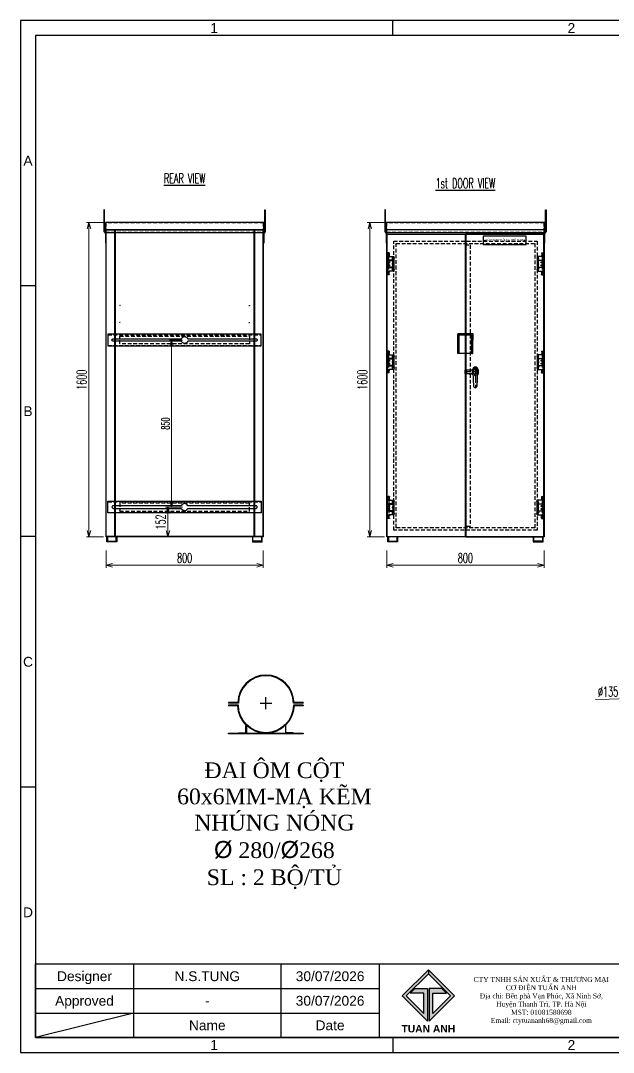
# Model space of a CAD drawing. Header units: millimetres. Extents: x -4798 to 103231, y 23514 to 54248.
# Drawn here: x -4798 to -1781, y 37689 to 42939 of the extents above; entities that cross this region are included whole.
import ezdxf
from ezdxf.enums import TextEntityAlignment as Align

# ---------------------------------------------------------------- set-up
doc = ezdxf.new("R2010")
doc.units = ezdxf.units.MM
doc.header["$LTSCALE"] = 3
doc.linetypes.add('ACAD_ISO04W100', pattern=[30, 24, -3, 0, -3])
doc.linetypes.add('HIDDEN', pattern=[9.525, 6.35, -3.175])
doc.layers.add('@.DM. KÍCH THƯỚC', color=8, linetype='Continuous', lineweight=20, transparency=0.2)
for name, color, linetype in [('@.DM. NÉT CHÍNH', 7, 'Continuous'), ('@.TEXT', 7, 'Continuous'), ('@.VISIBLE', 7, 'Continuous'), ('centerline', 6, 'ACAD_ISO04W100'), ('dim', 7, 'Continuous'), ('EQUIPMENT', 4, 'Continuous'), ('equipments', 2, 'Continuous')]:
    doc.layers.add(name, color=color, linetype=linetype)
doc.styles.add('1', font='times.ttf', dxfattribs={"height": 35})
doc.styles.add('Ann_w01', font='romans.shx', dxfattribs={"width": 0.6, "bigfont": 'chineset.shx'})
doc.styles.add('Arial', font='arial.ttf')
doc.dimstyles.new('Dim 01_SC20', dxfattribs={"dimscale": 20, "dimtxt": 2, "dimasz": 1.3, "dimexe": 0.5, "dimexo": 0.5, "dimgap": 0.5, "dimtad": 1, "dimdec": 1, "dimzin": 12, "dimdsep": 46, "dimtxsty": 'Ann_w01', "dimblk": 'OPEN30', "dimcen": 1.5, "dimclrd": 6, "dimclre": 6, "dimclrt": 3, "dimadec": 1, "dimazin": 3, "dimtm": 1e-09, "dimtfac": 1, "dimtdec": 1, "dimtix": 1, "dimtmove": 0, "dimatfit": 3, "dimldrblk": 'OPEN30', "dimfxl": 0, "dimtolj": 1, "dimlwd": 0, "dimlwe": 0, "dimarcsym": 0})
doc.dimstyles.new('Dim 01_SC25', dxfattribs={"dimscale": 25, "dimtxt": 2, "dimasz": 1.3, "dimexe": 0.5, "dimexo": 0.5, "dimgap": 0.5, "dimtad": 1, "dimdec": 1, "dimzin": 12, "dimdsep": 46, "dimtxsty": 'Ann_w01', "dimblk": 'OPEN30', "dimcen": 1.5, "dimclrd": 6, "dimclre": 6, "dimclrt": 3, "dimadec": 1, "dimazin": 3, "dimtm": 1e-09, "dimtfac": 1, "dimtdec": 1, "dimtix": 1, "dimtmove": 0, "dimatfit": 3, "dimldrblk": 'OPEN30', "dimfxl": 0, "dimtolj": 1, "dimlwd": 0, "dimlwe": 0, "dimarcsym": 0})

# ---------------------------------------------------------------- blocks, each defined once
blk = doc.blocks.new('_Open30')
at = {"color": 0, "linetype": 'ByBlock', "lineweight": -2}
for p, q in [((-1, 0.27), (0, 0)), ((0, 0), (-1, -0.27)), ((0, 0), (-1, 0))]:
    blk.add_line(p, q, dxfattribs=at)
blk = doc.blocks.new('*D101')
at = {"layer": '@.DM. KÍCH THƯỚC', "color": 6, "lineweight": 0}
for p, q in [((-2934.3, 40242.5), (-2934.3, 40154.7)), ((-2134.3, 40242.5), (-2134.3, 40154.7)), ((-2901.8, 40167.2), (-2166.8, 40167.2))]:
    blk.add_line(p, q, dxfattribs=at)
at = {"layer": 'Defpoints', "color": 0}
for p in [(-2934.3, 40255), (-2134.3, 40255), (-2134.3, 40167.2)]:
    blk.add_point(p, dxfattribs=at)
at = {"layer": '@.DM. KÍCH THƯỚC', "color": 6, "lineweight": 0, "xscale": 32.5, "yscale": 32.5, "zscale": 32.5, "rotation": 180}
blk.add_blockref('_Open30', (-2934.3, 40167.2), dxfattribs=at)
at = {"layer": '@.DM. KÍCH THƯỚC', "color": 6, "lineweight": 0, "xscale": 32.5, "yscale": 32.5, "zscale": 32.5}
blk.add_blockref('_Open30', (-2134.3, 40167.2), dxfattribs=at)
at = {"layer": '@.DM. KÍCH THƯỚC', "color": 3, "insert": (-2534.3, 40204.7), "char_height": 50, "attachment_point": 5, "style": 'Ann_w01'}
blk.add_mtext('\\A1;800', dxfattribs=at)
blk = doc.blocks.new('*D102')
at = {"layer": '@.DM. KÍCH THƯỚC', "color": 6, "lineweight": 0}
for p, q in [((-2946.8, 41911.4), (-3033.6, 41911.4)), ((-3021.1, 40343.9), (-3021.1, 41878.9)), ((-2946.8, 40311.4), (-3033.6, 40311.4))]:
    blk.add_line(p, q, dxfattribs=at)
at = {"layer": 'Defpoints', "color": 0}
for p in [(-3021.1, 41911.4), (-2934.3, 41911.4), (-2934.3, 40311.4)]:
    blk.add_point(p, dxfattribs=at)
at = {"layer": '@.DM. KÍCH THƯỚC', "color": 6, "lineweight": 0, "xscale": 32.5, "yscale": 32.5, "zscale": 32.5}
for p, rotation in [((-3021.1, 41911.4), 90), ((-3021.1, 40311.4), 270)]:
    blk.add_blockref('_Open30', p, dxfattribs=dict(at, rotation=rotation))
at = {"layer": '@.DM. KÍCH THƯỚC', "color": 3, "insert": (-3058.6, 41111.4), "char_height": 50, "attachment_point": 5, "rotation": 90, "style": 'Ann_w01'}
blk.add_mtext('\\A1;1600', dxfattribs=at)
blk = doc.blocks.new('*D109')
at = {"layer": '@.DM. KÍCH THƯỚC', "color": 6, "lineweight": 0}
for p, q in [((-4363.5, 40242.5), (-4363.5, 40154.7)), ((-3563.5, 40242.5), (-3563.5, 40154.7)), ((-4331, 40167.2), (-3596, 40167.2))]:
    blk.add_line(p, q, dxfattribs=at)
at = {"layer": 'Defpoints', "color": 0}
for p in [(-4363.5, 40255), (-3563.5, 40255), (-3563.5, 40167.2)]:
    blk.add_point(p, dxfattribs=at)
at = {"layer": '@.DM. KÍCH THƯỚC', "color": 6, "lineweight": 0, "xscale": 32.5, "yscale": 32.5, "zscale": 32.5, "rotation": 180}
blk.add_blockref('_Open30', (-4363.5, 40167.2), dxfattribs=at)
at = {"layer": '@.DM. KÍCH THƯỚC', "color": 6, "lineweight": 0, "xscale": 32.5, "yscale": 32.5, "zscale": 32.5}
blk.add_blockref('_Open30', (-3563.5, 40167.2), dxfattribs=at)
at = {"layer": '@.DM. KÍCH THƯỚC', "color": 3, "insert": (-3963.5, 40204.7), "char_height": 50, "attachment_point": 5, "style": 'Ann_w01'}
blk.add_mtext('\\A1;800', dxfattribs=at)
blk = doc.blocks.new('*D114')
at = {"layer": '@.DM. KÍCH THƯỚC', "color": 6, "lineweight": 0}
for p, q in [((-4376, 41911.4), (-4462.8, 41911.4)), ((-4450.3, 40343.9), (-4450.3, 41878.9)), ((-4376, 40311.4), (-4462.8, 40311.4))]:
    blk.add_line(p, q, dxfattribs=at)
at = {"layer": 'Defpoints', "color": 0}
for p in [(-4450.3, 41911.4), (-4363.5, 41911.4), (-4363.5, 40311.4)]:
    blk.add_point(p, dxfattribs=at)
at = {"layer": '@.DM. KÍCH THƯỚC', "color": 6, "lineweight": 0, "xscale": 32.5, "yscale": 32.5, "zscale": 32.5}
for p, rotation in [((-4450.3, 41911.4), 90), ((-4450.3, 40311.4), 270)]:
    blk.add_blockref('_Open30', p, dxfattribs=dict(at, rotation=rotation))
at = {"layer": '@.DM. KÍCH THƯỚC', "color": 3, "insert": (-4487.8, 41111.4), "char_height": 50, "attachment_point": 5, "rotation": 90, "style": 'Ann_w01'}
blk.add_mtext('\\A1;1600', dxfattribs=at)
blk = doc.blocks.new('A$C14ae59f4')
blk.add_lwpolyline([(31.8, 200), (31.8, 89.6), (39.3, 79.6), (39.3, 30.5), (42.3, 30.5), (42.3, 80.6), (34.8, 90.6), (34.8, 200)], close=True)
blk = doc.blocks.new('HL011-1 Front')
at = {"layer": 'centerline'}
blk.add_line((20.5, 43.5), (20.5, -43.5), dxfattribs=at)
at = {"layer": 'EQUIPMENT', "color": 8}
for p, q in [((17, 55), (17, 53)), ((17.5, 55.5), (23.5, 55.5)), ((24, 55), (24, 53)), ((18, 52), (18, 42.5)), ((23, 52), (23, 42.5)), ((18, -52), (18, -42.5)), ((23, -52), (23, -42.5)), ((17, -55), (17, -53)), ((17.5, -55.5), (23.5, -55.5)), ((24, -55), (24, -53))]:
    blk.add_line(p, q, dxfattribs=at)
at = {"layer": 'EQUIPMENT'}
for p, q in [((-7.7, 30.5), (-7.7, 28.5)), ((-5.7, 30.5), (-7.7, 30.5)), ((-5.7, 28.5), (-7.7, 28.5)), ((-5.7, 36.5), (-5.7, -36.5)), ((1.5, 37.5), (-4.7, 37.5)), ((-1.9, -18.5), (-1.9, 18.5)), ((-1.9, 18.5), (0.4, 18.5)), ((0.4, 18.5), (20.5, 18.5)), ((1, 19.5), (1, 36.5)), ((20.5, 37.5), (1.5, 37.5)), ((5.6, 16.8), (5.6, 18.5)), ((15.9, 18.5), (15.9, 16.8)), ((15.9, 10), (15.9, 5)), ((17, 42), (17, 40)), ((17.5, 16.8), (17, 18.5)), ((17, 10), (17, 7.7)), ((18.4, 5.7), (17.1, 7.4)), ((17.5, 42.5), (23.5, 42.5)), ((18, 39), (18, 37.5)), ((22.2, 5.5), (18.8, 5.5)), ((20.5, 37.5), (25.5, 37.5)), ((25.5, 18.5), (20.5, 18.5)), ((22.6, 5.7), (23.9, 7.4)), ((23, 39), (23, 37.5)), ((23.5, 16.8), (24, 18.5)), ((24, 42), (24, 40)), ((24, 10), (24, 7.7)), ((26.5, 19.5), (26.5, 36.5)), ((-7.7, -28.5), (-7.7, -30.5)), ((-5.7, -28.5), (-7.7, -28.5)), ((-5.7, -30.5), (-7.7, -30.5)), ((-4.7, -37.5), (1.5, -37.5)), ((0.4, -18.5), (-1.9, -18.5)), ((20.5, -18.5), (0.4, -18.5)), ((1, -36.5), (1, -19.5)), ((1.5, -37.5), (20.5, -37.5)), ((5.6, -18.5), (5.6, -16.8)), ((15.9, -5), (15.9, -10)), ((15.9, -16.8), (15.9, -18.5)), ((17, -7.7), (17, -10)), ((17.5, -16.8), (17, -18.5)), ((17, -40), (17, -42)), ((18.4, -5.7), (17.1, -7.4)), ((23.5, -42.5), (17.5, -42.5)), ((18, -37.5), (18, -39)), ((18.8, -5.5), (22.2, -5.5)), ((20.5, -18.5), (25.5, -18.5)), ((25.5, -37.5), (20.5, -37.5)), ((22.6, -5.7), (23.9, -7.4)), ((23, -37.5), (23, -39)), ((23.5, -16.8), (24, -18.5)), ((24, -7.7), (24, -10)), ((24, -40), (24, -42)), ((26.5, -36.5), (26.5, -19.5))]:
    blk.add_line(p, q, dxfattribs=at)
at = {"layer": 'EQUIPMENT', "color": 8}
blk.add_lwpolyline([(26.5, 5), (15.2, 5), (15.2, 10), (26.5, 10), (26.5, 16.8), (-0.2, 16.8), (-0.2, -16.8), (26.5, -16.8), (26.5, -10), (15.2, -10), (15.2, -5), (26.5, -5)], close=True, dxfattribs=at)
for centre in [(0, 25), (0, 0), (0, -25)]:
    blk.add_circle(centre, 3, dxfattribs=at)
for centre, start, end in [((17.5, 55), 90, 180), ((17.5, 53), 180, 270), ((17.5, 52), 0, 90), ((23.5, 52), 90, 180), ((23.5, 55), 0, 90), ((23.5, 53), 270, 0), ((17.5, -53), 90, 180), ((17.5, -52), 270, 0), ((23.5, -52), 180, 270), ((23.5, -53), 0, 90), ((17.5, -55), 180, 270), ((23.5, -55), 270, 0)]:
    blk.add_arc(centre, 0.5, start, end, dxfattribs=at)
at = {"layer": 'EQUIPMENT'}
for centre, radius, start, end in [((-4.7, 36.5), 1, 90, 180), ((17.5, 42), 0.5, 90, 180), ((17.5, 40), 0.5, 180, 270), ((17.5, 7.7), 0.5, 180, 216.8699), ((17.5, 39), 0.5, 0, 90), ((18.8, 6), 0.5, 216.8699, 270), ((22.2, 6), 0.5, 270, 323.1301), ((23.5, 39), 0.5, 90, 180), ((23.5, 42), 0.5, 0, 90), ((23.5, 40), 0.5, 270, 0), ((23.5, 7.7), 0.5, 323.1301, 0), ((25.5, 36.5), 1, 0, 90), ((25.5, 19.5), 1, 270, 0), ((-4.7, -36.5), 1, 180, 270), ((17.5, -7.7), 0.5, 143.1301, 180), ((17.5, -40), 0.5, 90, 180), ((17.5, -42), 0.5, 180, 270), ((17.5, -39), 0.5, 270, 0), ((18.8, -6), 0.5, 90, 143.1301), ((22.2, -6), 0.5, 36.8699, 90), ((23.5, -39), 0.5, 180, 270), ((23.5, -40), 0.5, 0, 90), ((23.5, -42), 0.5, 270, 0), ((23.5, -7.7), 0.5, 0, 36.8699), ((25.5, -19.5), 1, 0, 90), ((25.5, -36.5), 1, 270, 0)]:
    blk.add_arc(centre, radius, start, end, dxfattribs=at)
for centre, start_param, end_param in [((0.4, 19.5), 0, 1.570796), ((1.5, 36.5), 3.141593, 4.712389), ((0.4, -19.5), 1.570796, 3.141593), ((1.5, -36.5), 4.712389, 6.283185)]:
    blk.add_ellipse(centre, major_axis=(0, -1), ratio=0.57735, start_param=start_param, end_param=end_param, dxfattribs=at)
blk = doc.blocks.new('A$C4dbb82d6')
at = {"layer": '@.VISIBLE'}
h = blk.add_hatch(color=30, dxfattribs=at)
h.dxf.hatch_style = 1
h.paths.add_polyline_path([(0.21, 4.97), (3.62, 1.56), (3.62, 5.97), (1.92, 5.97), (1.3, 5.35), (3.12, 5.35), (3.12, 2.59), (0.74, 4.97), (3.75, 7.98), (3.75, 8.51)])
h = blk.add_hatch(color=150, dxfattribs=at)
h.dxf.hatch_style = 1
h.paths.add_polyline_path([(6.76, 4.97), (4.37, 2.59), (4.37, 5.35), (6.2, 5.35), (5.58, 5.97), (3.88, 5.97), (3.88, 1.56), (7.29, 4.97), (3.75, 8.51), (3.75, 7.98)])
at = {"layer": '@.VISIBLE', "color": 30}
blk.add_lwpolyline([(3.62, 5.97), (3.62, 1.56), (0.21, 4.97), (3.75, 8.51), (3.75, 7.98), (0.74, 4.97), (3.12, 2.59), (3.12, 5.35), (1.3, 5.35), (1.92, 5.97)], close=True, dxfattribs=at)
at = {"layer": '@.VISIBLE', "color": 150}
blk.add_lwpolyline([(3.88, 5.97), (3.88, 1.56), (7.29, 4.97), (3.75, 8.51), (3.75, 7.98), (6.76, 4.97), (4.37, 2.59), (4.37, 5.35), (6.2, 5.35), (5.58, 5.97)], close=True, dxfattribs=at)
at = {"layer": '@.VISIBLE', "color": 30, "insert": (3.75, 0.51), "char_height": 1, "attachment_point": 5, "style": 'Ann_w01'}
blk.add_mtext_dynamic_manual_height_columns('{\\fArial|b1|i0|c0|p34;\\W1;TUAN ANH}', width=7.5, gutter_width=49.6, heights=[0], dxfattribs=at)
blk = doc.blocks.new('KHUNG BAN VE (Made by Tung)')
at = {"layer": '@.VISIBLE', "color": 8}
for p, q in [((75.75, 207), (75.75, 210)), ((3, 156), (0, 156)), ((3, 105), (0, 105)), ((3, 54), (0, 54)), ((23, 18), (23, 3)), ((53, 18), (53, 3)), ((73, 18), (73, 3)), ((3, 13), (73, 13)), ((3, 8), (73, 8)), ((23, 8), (3, 3)), ((75.75, 3), (75.75, 0))]:
    blk.add_line(p, q, dxfattribs=at)
for points in [[(0, 0), (297, 0), (297, 210), (0, 210)], [(3, 3), (294, 3), (294, 207), (3, 207)], [(3, 18), (294, 18), (294, 3), (3, 3)]]:
    blk.add_lwpolyline(points, close=True, dxfattribs=at)
at = {"xscale": 1.5, "yscale": 1.5, "zscale": 1.5}
blk.add_blockref('A$C4dbb82d6', (77.375, 4.041), dxfattribs=at)
at = {"layer": '@.TEXT', "color": 1, "style": 'Arial'}
for s, p in [('1', (39.375, 208.5)), ('2', (112.125, 208.5)), ('A', (1.5, 181.5)), ('B', (1.5, 130.5)), ('C', (1.5, 79.5)), ('D', (1.5, 28.5)), ('30/07/2026', (63, 15.5)), ('30/07/2026', (63, 10.5)), ('1', (39.375, 1.5)), ('2', (112.125, 1.5))]:
    blk.add_text(s, height=2, dxfattribs=at).set_placement(p, align=Align.MIDDLE_CENTER)
at = {"layer": '@.TEXT', "color": 2, "style": 'Arial'}
for s, p in [('Designer', (13, 15.5)), ('Approved', (13, 10.5)), ('Name', (38, 5.5)), ('Date', (63, 5.5))]:
    blk.add_text(s, height=2, dxfattribs=at).set_placement(p, align=Align.MIDDLE_CENTER)
at = {"layer": '@.TEXT', "color": 1, "style": 'Arial'}
for tag, height, p in [('DESIGNER_NAME', 2, (38, 15.5)), ('PROJECT_CODE', 2, (258.5, 15.5)), ('SCALE', 2, (289, 15.5)), ('APPROVED_NAME', 2, (38, 10.5)), ('CUSTOMER_NAME', 2, (258.5, 10.5)), ('PAGE', 2, (289, 10.5)), ('DRAWING_NAME', 4, (173, 8)), ('TOTAL', 2, (289, 5.5))]:
    blk.add_attdef(tag, text='', height=height, dxfattribs=at).set_placement(p, align=Align.MIDDLE_CENTER)
at = {"layer": '@.VISIBLE', "color": 30, "insert": (106, 10.5), "char_height": 1, "attachment_point": 5, "style": 'Ann_w01'}
blk.add_mtext_dynamic_manual_height_columns('{\\fTimes New Roman|b0|i0|c0|p18;\\W1;CTY TNHH SẢN XUẤT & THƯƠNG MẠI CƠ ĐIỆN TUẤN ANH\\PĐịa chỉ: Bến phà Vạn Phúc, Xã Ninh Sở, Huyện Thanh Trì, TP. Hà Nội\\PMST: 01081588698\\PEmail: ctytuananh68@gmail.com}', width=28.70976, gutter_width=99.197, heights=[0], dxfattribs=at)
blk = doc.blocks.new('*D117')
at = {"layer": 'Defpoints', "color": 0}
for p in [(-3963.5, 41313.4), (-4030.7, 40463.4), (-3963.5, 40463.4)]:
    blk.add_point(p, dxfattribs=at)
at = {"layer": 'dim', "color": 6, "lineweight": 0}
for p, q in [((-3973.5, 41313.4), (-4040.7, 41313.4)), ((-4030.7, 41287.4), (-4030.7, 40489.4)), ((-3973.5, 40463.4), (-4040.7, 40463.4))]:
    blk.add_line(p, q, dxfattribs=at)
at = {"layer": 'dim', "color": 6, "lineweight": 0, "xscale": 26, "yscale": 26, "zscale": 26}
for p, rotation in [((-4030.7, 41313.4), 90), ((-4030.7, 40463.4), 270)]:
    blk.add_blockref('_Open30', p, dxfattribs=dict(at, rotation=rotation))
at = {"layer": 'dim', "color": 3, "insert": (-4060.7, 40888.4), "char_height": 40, "attachment_point": 5, "rotation": 90, "style": 'Ann_w01'}
blk.add_mtext('\\A1;850', dxfattribs=at)
blk = doc.blocks.new('MS308-2-1 Front')
at = {"layer": 'centerline', "ltscale": 0.5}
for points in [[(18.3, 0), (-54, 0)], [(0, 24.5), (0, -82.7)]]:
    blk.add_lwpolyline(points, dxfattribs=at)
at = {"layer": 'EQUIPMENT'}
for p, q in [((-52, 7.5), (-51.9, 8.5)), ((-52, -7.5), (-52, 7.5)), ((-52, 0), (-43.9, 5.3)), ((-51.9, 8.5), (-51.3, 9.2)), ((-51.3, 9.2), (-50.5, 9.8)), ((-50.5, 9.8), (-49.6, 9.9)), ((-49.6, 9.9), (-15.1, 9.9)), ((-52, 0), (-43.9, -5.3)), ((-51.9, -8.5), (-52, -7.5)), ((-51.3, -9.3), (-51.9, -8.5)), ((-50.5, -9.8), (-51.3, -9.3)), ((-49.6, -10.1), (-50.5, -9.8)), ((-15.1, -10.1), (-49.6, -10.1)), ((-10.4, -17.5), (-10.4, -17.5))]:
    blk.add_line(p, q, dxfattribs=at)
for points in [[(-37.1, 9.9), (-37, 9.9)], [(-32, 9.9), (-32, 9.9)], [(11.4, -0.1), (11.3, 3.2), (10.9, 6.3), (10.3, 9.3), (9.5, 12), (8.4, 14.5), (7.2, 16.7), (5.7, 18.5), (4.1, 20), (2.5, 20.8), (0.8, 21.3), (-1, 21.3), (-2.7, 20.8), (-4.2, 20), (-5.8, 18.5), (-7.3, 16.7), (-8.5, 14.5), (-9.6, 12), (-10.4, 9.3), (-11, 6.3), (-11.4, 3.2), (-11.5, -0.1)], [(-32.2, -10.1), (-32.2, -10.1)], [(-31.8, -10.1), (-15.1, -10.1)], [(-7, -74), (-9.1, -36.7), (-11.5, -0.1)], [(11.4, -0.1), (9, -36.7), (7, -74)], [(-7, -74), (-6.8, -75.8), (-6.1, -77.4), (-5, -78.7), (-3.6, -79.8), (-2.1, -80.4), (0, -80.7)], [(0, -80.7), (1.9, -80.4), (3.5, -79.8), (4.8, -78.7), (5.9, -77.4), (6.7, -75.8), (7, -74)]]:
    blk.add_lwpolyline(points, dxfattribs=at)
at = {"layer": 'EQUIPMENT', "color": 8}
blk.add_lwpolyline([(3.8, 10.9), (3.8, 16.2, 1), (-3.8, 16.2), (-3.8, 10.9, 0.712879), (-3.8, -10.9), (-3.8, -16.2, 1), (3.8, -16.2), (3.8, -10.9, 0.712879)], format="xyb", close=True, dxfattribs=at)
at = {"layer": 'EQUIPMENT'}
blk.add_ellipse((0, 0), major_axis=(0, 25), ratio=0.66, start_param=3.799731, end_param=8.756524, dxfattribs=at)
blk = doc.blocks.new('*D118')
at = {"layer": '@.VISIBLE', "color": 6, "lineweight": 0}
for p, q in [((-3976, 40463.4), (-4060.6, 40463.4)), ((-4048.1, 40430.9), (-4048.1, 40343.9)), ((-3976, 40311.4), (-4060.6, 40311.4))]:
    blk.add_line(p, q, dxfattribs=at)
at = {"layer": 'Defpoints', "color": 0}
for p in [(-3963.5, 40463.4), (-4048.1, 40311.4), (-3963.5, 40311.4)]:
    blk.add_point(p, dxfattribs=at)
at = {"layer": '@.VISIBLE', "color": 6, "lineweight": 0, "xscale": 32.5, "yscale": 32.5, "zscale": 32.5}
for p, rotation in [((-4048.1, 40463.4), 90), ((-4048.1, 40311.4), 270)]:
    blk.add_blockref('_Open30', p, dxfattribs=dict(at, rotation=rotation))
at = {"layer": '@.VISIBLE', "color": 3, "insert": (-4085.6, 40387.4), "char_height": 50, "attachment_point": 5, "rotation": 90, "style": 'Ann_w01'}
blk.add_mtext('\\A1;152', dxfattribs=at)
blk = doc.blocks.new('A$C7074bf0e')
at = {"layer": '@.DM. NÉT CHÍNH'}
for p, q in [((0, 159), (0, 156)), ((25, 156), (25, 159)), ((355, 156), (355, 159)), ((380, 159), (380, 156)), ((0, 146), (0, 143)), ((25, 143), (25, 146)), ((355, 143), (355, 146)), ((380, 146), (380, 143)), ((25, 0), (25, 3)), ((355, 0), (355, 3))]:
    blk.add_line(p, q, dxfattribs=at)
at = {"layer": '@.DM. NÉT CHÍNH', "color": 6}
for p, q in [((190, 126), (190, 186)), ((160, 156), (220, 156))]:
    blk.add_line(p, q, dxfattribs=at)
at = {"layer": '@.DM. NÉT CHÍNH'}
for points in [[(380, 159), (333, 159, 0.979236), (47, 159), (0, 159)], [(380, 156), (330, 156, 1), (50, 156), (0, 156)], [(380, 146), (330, 146, -1), (50, 146), (0, 146)], [(380, 143), (333, 143, -0.979236), (47, 143), (0, 143)]]:
    blk.add_lwpolyline(points, format="xyb", dxfattribs=at)
for points in [[(0, 3), (380, 3), (380, 0), (0, 0)], [(50.8, 6), (87.8, 6), (87.8, 43), (90.8, 43), (90.8, 3), (50.8, 3)], [(329.2, 6), (292.2, 6), (292.2, 43), (289.2, 43), (289.2, 3), (329.2, 3)]]:
    blk.add_lwpolyline(points, close=True, dxfattribs=at)
blk = doc.blocks.new('*D133')
at = {"layer": '@.VISIBLE', "color": 6, "lineweight": 0}
for p, q in [((-1872, 39484.8), (-1581.3, 39491.3)), ((-1413.9, 39495), (-1548.9, 39492)), ((-1381.4, 39495.8), (-1348.9, 39496.5))]:
    blk.add_line(p, q, dxfattribs=at)
at = {"layer": 'Defpoints', "color": 0}
for p in [(-1548.9, 39492), (-1413.9, 39495)]:
    blk.add_point(p, dxfattribs=at)
at = {"layer": '@.VISIBLE', "color": 6, "lineweight": 0, "xscale": 32.5, "yscale": 32.5, "zscale": 32.5}
for p, rotation in [((-1548.9, 39492), 1.284613767982935), ((-1413.9, 39495), 181.2846137679829)]:
    blk.add_blockref('_Open30', p, dxfattribs=dict(at, rotation=rotation))
at = {"layer": '@.VISIBLE', "color": 3, "insert": (-1808.2, 39523.7), "char_height": 50, "attachment_point": 5, "rotation": 1.2846, "style": 'Ann_w01'}
blk.add_mtext('\\A1;∅135', dxfattribs=at)

msp = doc.modelspace()

# ---------------------------------------------------------------- linework, layer by layer
at = {"color": 7, "linetype": 'Continuous', "lineweight": 25}
for p, q in [((-2572.34, 41345.07), (-2570.84, 41345.07)), ((-2572.34, 41323.43), (-2572.34, 41345.07)), ((-2572.34, 41323.43), (-2570.84, 41323.43)), ((-2572.34, 41313.43), (-2572.34, 41323.43)), ((-2570.84, 41323.43), (-2570.84, 41345.07)), ((-2570.64, 41345.07), (-2570.84, 41345.07)), ((-2570.84, 41340.07), (-2568.64, 41340.07)), ((-2570.84, 41323.43), (-2570.84, 41317.17)), ((-2570.64, 41346.77), (-2499.04, 41346.77)), ((-2570.64, 41346.77), (-2570.64, 41345.27)), ((-2570.64, 41345.27), (-2499.04, 41345.27)), ((-2570.64, 41345.27), (-2570.64, 41345.07)), ((-2499.04, 41345.07), (-2570.64, 41345.07)), ((-2568.64, 41340.07), (-2568.64, 41342.27)), ((-2503.04, 41342.27), (-2568.64, 41342.27)), ((-2568.64, 41340.07), (-2503.04, 41340.07)), ((-2568.64, 41340.07), (-2568.64, 41245.07)), ((-2503.04, 41342.27), (-2503.04, 41340.07)), ((-2503.04, 41245.07), (-2503.04, 41340.07)), ((-2503.04, 41340.07), (-2500.84, 41340.07)), ((-2500.84, 41245.07), (-2500.84, 41340.07)), ((-2499.04, 41346.77), (-2499.04, 41345.27)), ((-2499.04, 41345.07), (-2499.04, 41345.27)), ((-2499.04, 41345.07), (-2499.04, 41245.07)), ((-2498.84, 41345.07), (-2499.04, 41345.07)), ((-2497.34, 41345.07), (-2498.84, 41345.07)), ((-2498.84, 41345.07), (-2498.84, 41323.43)), ((-2498.84, 41323.43), (-2497.34, 41323.43)), ((-2498.84, 41313.43), (-2498.84, 41323.43)), ((-2497.34, 41345.07), (-2497.34, 41323.43)), ((-2497.34, 41323.43), (-2497.34, 41313.43)), ((-2570.84, 41313.43), (-2572.34, 41313.43)), ((-2572.34, 41245.07), (-2572.34, 41313.43)), ((-2570.84, 41317.17), (-2570.84, 41245.07)), ((-2497.34, 41313.43), (-2498.84, 41313.43)), ((-2498.84, 41245.07), (-2498.84, 41313.43)), ((-2497.34, 41245.07), (-2497.34, 41313.43)), ((-2570.84, 41245.07), (-2572.34, 41245.07)), ((-2568.64, 41245.07), (-2570.84, 41245.07)), ((-2503.04, 41245.07), (-2568.64, 41245.07)), ((-2500.84, 41245.07), (-2503.04, 41245.07)), ((-2500.84, 41245.07), (-2499.04, 41245.07)), ((-2499.04, 41245.07), (-2498.84, 41245.07)), ((-2497.34, 41245.07), (-2498.84, 41245.07))]:
    msp.add_line(p, q, dxfattribs=at)
at = {"color": 8, "linetype": 'Continuous', "lineweight": 25}
msp.add_line((-2570.64, 41340.07), (-2570.64, 41345.07), dxfattribs=at)
at = {"layer": '@.DM. NÉT CHÍNH'}
for p, q in [((-4320, 41876.39), (-4320, 40311.39)), ((-4318.5, 41876.39), (-4318.5, 40311.39)), ((-4318, 41876.39), (-4318, 40311.39)), ((-4316.5, 41876.39), (-4316.5, 40311.39)), ((-3610.5, 41876.39), (-3610.5, 40311.39)), ((-3609, 41876.39), (-3609, 40311.39)), ((-3608.5, 41876.39), (-3608.5, 40311.39)), ((-3607, 41876.39), (-3607, 40311.39))]:
    msp.add_line(p, q, dxfattribs=at)
at = {"layer": '@.DM. NÉT CHÍNH', "linetype": 'HIDDEN'}
for p, q in [((-4353.5, 41340.39), (-3573.5, 41340.39)), ((-4353.5, 41286.39), (-3573.5, 41286.39)), ((-4353.5, 40490.39), (-3573.5, 40490.39)), ((-4353.5, 40436.39), (-3573.5, 40436.39))]:
    msp.add_line(p, q, dxfattribs=at)
at = {"layer": '@.DM. NÉT CHÍNH', "color": 1}
for points in [[(-4366.5, 41861.39), (-3560.5, 41861.39), (-3560.5, 41911.39), (-4366.5, 41911.39)], [(-2937.34, 41861.39), (-2131.34, 41861.39), (-2131.34, 41911.39), (-2937.34, 41911.39)]]:
    msp.add_lwpolyline(points, close=True, dxfattribs=at)
at = {"layer": '@.DM. NÉT CHÍNH', "color": 1, "linetype": 'HIDDEN'}
for points in [[(-4365, 41862.89), (-3562, 41862.89), (-3562, 41909.89), (-4365, 41909.89)], [(-2935.84, 41862.89), (-2132.84, 41862.89), (-2132.84, 41909.89), (-2935.84, 41909.89)]]:
    msp.add_lwpolyline(points, close=True, dxfattribs=at)
at = {"layer": '@.DM. NÉT CHÍNH'}
for points in [[(-4363.5, 41876.39), (-3563.5, 41876.39), (-3563.5, 40311.39), (-4363.5, 40311.39)], [(-4362, 41874.89), (-3565, 41874.89), (-3565, 40312.89), (-4362, 40312.89)], [(-2934.34, 41876.39), (-2134.34, 41876.39), (-2134.34, 40311.39), (-2934.34, 40311.39)], [(-4353.5, 41283.39), (-3573.5, 41283.39), (-3573.5, 41343.39), (-4353.5, 41343.39)], [(-4353.5, 40493.39), (-3573.5, 40493.39), (-3573.5, 40433.39), (-4353.5, 40433.39)]]:
    msp.add_lwpolyline(points, close=True, dxfattribs=at)
at = {"layer": '@.DM. NÉT CHÍNH', "color": 4}
for points in [[(-2932.84, 41851.39), (-2135.84, 41851.39), (-2135.84, 40311.39), (-2932.84, 40311.39)], [(-2932.84, 41851.39), (-2535.84, 41851.39), (-2535.84, 40311.39), (-2932.84, 40311.39)], [(-2135.84, 41851.39), (-2532.84, 41851.39), (-2532.84, 40311.39), (-2135.84, 40311.39)]]:
    msp.add_lwpolyline(points, close=True, dxfattribs=at)
at = {"layer": '@.DM. NÉT CHÍNH', "color": 8, "linetype": 'HIDDEN'}
for points in [[(-2899.34, 41816.39), (-2169.34, 41816.39), (-2169.34, 40346.39), (-2899.34, 40346.39)], [(-2887.34, 41804.39), (-2181.34, 41804.39), (-2181.34, 40358.39), (-2887.34, 40358.39)], [(-4293, 41333.39), (-3634, 41333.39), (-3634, 41293.39), (-4293, 41293.39)], [(-4293, 40443.39), (-3634, 40443.39), (-3634, 40483.39), (-4293, 40483.39)]]:
    msp.add_lwpolyline(points, close=True, dxfattribs=at)
at = {"layer": '@.DM. NÉT CHÍNH', "color": 4, "linetype": 'HIDDEN'}
msp.add_lwpolyline([(-2535.84, 41797.39), (-2510.84, 41797.39), (-2510.84, 40365.39), (-2535.84, 40365.39)], dxfattribs=at)
at = {"layer": '@.DM. NÉT CHÍNH', "color": 1}
for points in [[(-4291, 41489.89), (-4293, 41489.89), (-4293, 41487.89)], [(-3636, 41489.89), (-3634, 41489.89), (-3634, 41487.89)], [(-4291, 41401.89), (-4293, 41401.89), (-4293, 41403.89)], [(-3636, 41401.89), (-3634, 41401.89), (-3634, 41403.89)], [(-4291, 40483.39), (-4293, 40483.39), (-4293, 40481.39)], [(-3636, 40483.39), (-3634, 40483.39), (-3634, 40481.39)], [(-4291, 40443.39), (-4293, 40443.39), (-4293, 40445.39)], [(-3636, 40443.39), (-3634, 40443.39), (-3634, 40445.39)]]:
    msp.add_lwpolyline(points, dxfattribs=at)
at = {"layer": '@.DM. NÉT CHÍNH'}
for points in [[(-3947.25, 41306.89, -0.6770032), (-3979.75, 41306.89), (-4327, 41306.89, -0.4142136), (-4333.5, 41313.39), (-4333.5, 41313.39, -0.4142136), (-4327, 41319.89), (-3979.75, 41319.89, -0.6770032), (-3947.25, 41319.89), (-3600, 41319.89, -0.4142136), (-3593.5, 41313.39), (-3593.5, 41313.39, -0.4142136), (-3600, 41306.89)], [(-3947.25, 40469.89, 0.6770032), (-3979.75, 40469.89), (-4327, 40469.89, 0.4142136), (-4333.5, 40463.39), (-4333.5, 40463.39, 0.4142136), (-4327, 40456.89), (-3979.75, 40456.89, 0.6770032), (-3947.25, 40456.89), (-3600, 40456.89, 0.4142136), (-3593.5, 40463.39), (-3593.5, 40463.39, 0.4142136), (-3600, 40469.89)]]:
    msp.add_lwpolyline(points, format="xyb", close=True, dxfattribs=at)
at = {"layer": '@.DM. NÉT CHÍNH', "color": 21}
for points in [[(-4308.5, 40311.39), (-4308.5, 40286.39), (-4358.5, 40286.39), (-4358.5, 40311.39), (-4355.5, 40311.39), (-4355.5, 40289.39), (-4311.5, 40289.39), (-4311.5, 40311.39)], [(-3618.5, 40311.39), (-3618.5, 40286.39), (-3568.5, 40286.39), (-3568.5, 40311.39), (-3571.5, 40311.39), (-3571.5, 40289.39), (-3615.5, 40289.39), (-3615.5, 40311.39)], [(-2879.34, 40311.39), (-2879.34, 40286.39), (-2929.34, 40286.39), (-2929.34, 40311.39), (-2926.34, 40311.39), (-2926.34, 40289.39), (-2882.34, 40289.39), (-2882.34, 40311.39)], [(-2189.34, 40311.39), (-2189.34, 40286.39), (-2139.34, 40286.39), (-2139.34, 40311.39), (-2142.34, 40311.39), (-2142.34, 40289.39), (-2186.34, 40289.39), (-2186.34, 40311.39)]]:
    msp.add_lwpolyline(points, close=True, dxfattribs=at)
at = {"layer": '@.VISIBLE'}
msp.add_lwpolyline([(-2444.34, 41799.39), (-2224.34, 41799.39), (-2224.34, 41841.39), (-2444.34, 41841.39)], close=True, dxfattribs=at)
for centre in [(-2434.34, 41820.39), (-2234.34, 41820.39)]:
    msp.add_circle(centre, 2, dxfattribs=at)

# ---------------------------------------------------------------- block references
at = {"layer": '@.DM. NÉT CHÍNH'}
for name, p in [('A$C14ae59f4', (-4405.8, 41775.86)), ('A$C14ae59f4', (-2976.64, 41775.86)), ('A$C7074bf0e', (-3739.72, 39309.43))]:
    msp.add_blockref(name, p, dxfattribs=at)
at = {"layer": '@.DM. NÉT CHÍNH', "xscale": -1}
for p in [(-3521.2, 41775.86), (-2092.04, 41775.86)]:
    msp.add_blockref('A$C14ae59f4', p, dxfattribs=at)
at = {"layer": '@.VISIBLE'}
ref = msp.add_blockref('KHUNG BAN VE (Made by Tung)', (-4798.03, 37688.72), dxfattribs=dict(at, xscale=25, yscale=25, zscale=25))
ref.add_attrib('APPROVED_NAME', '-', dxfattribs={"layer": '@.TEXT', "color": 1, "height": 50, "style": 'Arial'}).set_placement((-3848.03, 37951.22), align=Align.MIDDLE_CENTER)
ref.add_attrib('DESIGNER_NAME', 'N.S.TUNG', dxfattribs={"layer": '@.TEXT', "color": 1, "height": 50, "style": 'Arial'}).set_placement((-3848.03, 38076.22), align=Align.MIDDLE_CENTER)
at = {"layer": 'equipments', "xscale": -1}
for p in [(-2904.84, 41701.38), (-2904.84, 41201.38), (-2904.34, 40461.4)]:
    msp.add_blockref('HL011-1 Front', p, dxfattribs=at)
at = {"layer": 'equipments'}
for name, p in [('HL011-1 Front', (-2163.84, 41701.38)), ('HL011-1 Front', (-2163.84, 41201.38)), ('MS308-2-1 Front', (-2483.84, 41151.65)), ('HL011-1 Front', (-2164.34, 40461.4))]:
    msp.add_blockref(name, p, dxfattribs=at)

# ---------------------------------------------------------------- texts
at = {"insert": (-3506.67, 38841.99), "char_height": 80, "width": 990.4239, "attachment_point": 5, "style": '1'}
msp.add_mtext('ĐAI ÔM CỘT\\P{\\fTimes New Roman|b0|i0|c163|p18;60x6}MM-MẠ KẼM NHÚNG NÓNG{\\fTimes New Roman|b0|i0|c163|p18;\\P\\fArial|b0|i0|c163|p34;\\H1.08333x;Ø\\fTimes New Roman|b0|i0|c163|p18;\\H0.92308x; 280/\\fArial|b0|i0|c163|p34;\\H1.08333x;Ø\\fTimes New Roman|b0|i0|c163|p18;\\H0.92308x;268}\\PSL : 2 BỘ/TỦ', dxfattribs=at)
at = {"layer": '@.VISIBLE', "insert": (-2335.41, 41821.84), "char_height": 10, "attachment_point": 5, "style": 'Arial'}
msp.add_mtext_dynamic_manual_height_columns('{\\fArial|b0|i0|c163|p34;TỦ PHÂN PHỐI HẠ THẾ 300A }', width=187.0575, gutter_width=99.2, heights=[0], dxfattribs=at)
at = {"layer": 'dim', "color": 2, "char_height": 50, "attachment_point": 5, "style": 'Ann_w01'}
for s, insert in [('\\A1;{\\LREAR VIEW}', (-3963.5, 42136.39)), ('\\A1;{\\L1st DOOR VIEW}', (-2534.34, 42111.39))]:
    msp.add_mtext(s, dxfattribs=dict(at, insert=insert))

# ---------------------------------------------------------------- dimensions: what is measured, and where the dimension line sits
at = {"layer": '@.DM. KÍCH THƯỚC'}
for base, p1, p2, picture, middle in [((-4450.28, 41911.39), (-4363.5, 40311.39), (-4363.5, 41911.39), '*D114', (-4487.78, 41111.39)), ((-3021.12, 41911.39), (-2934.34, 40311.39), (-2934.34, 41911.39), '*D102', (-3058.62, 41111.39))]:
    dim = msp.add_linear_dim(base=base, p1=p1, p2=p2, angle=90, dimstyle='Dim 01_SC25', dxfattribs=at)
    dim.commit()
    dim.dimension.update_dxf_attribs({"geometry": picture, "text_midpoint": middle})
for base, p1, p2, picture, middle in [((-3563.5, 40167.2), (-4363.5, 40254.99), (-3563.5, 40254.99), '*D109', (-3963.5, 40204.7)), ((-2134.34, 40167.2), (-2934.34, 40254.99), (-2134.34, 40254.99), '*D101', (-2534.34, 40204.7))]:
    dim = msp.add_linear_dim(base=base, p1=p1, p2=p2, dimstyle='Dim 01_SC25', dxfattribs=at)
    dim.commit()
    dim.dimension.update_dxf_attribs({"geometry": picture, "text_midpoint": middle})
at = {"layer": '@.VISIBLE'}
dim = msp.add_linear_dim(base=(-4048.12, 40311.39), p1=(-3963.5, 40463.39), p2=(-3963.5, 40311.39), angle=90, dimstyle='Dim 01_SC25', dxfattribs=at)
dim.commit()
dim.dimension.update_dxf_attribs({"geometry": '*D118', "text_midpoint": (-4085.62, 40387.39)})
dim = msp.add_diameter_dim_2p(p1=(-1413.89, 39495.05), p2=(-1548.86, 39492.02), dimstyle='Dim 01_SC25', dxfattribs=at)
dim.commit()
dim.dimension.update_dxf_attribs({"geometry": '*D133', "text_midpoint": (-1807.39, 39486.22), "dimtype": 163})
at = {"layer": 'dim'}
dim = msp.add_linear_dim(base=(-4030.67, 40463.39), p1=(-3963.5, 41313.39), p2=(-3963.5, 40463.39), angle=90, dimstyle='Dim 01_SC20', dxfattribs=at)
dim.commit()
dim.dimension.update_dxf_attribs({"geometry": '*D117', "text_midpoint": (-4060.67, 40888.39)})

doc.saveas('drawing.dxf')
